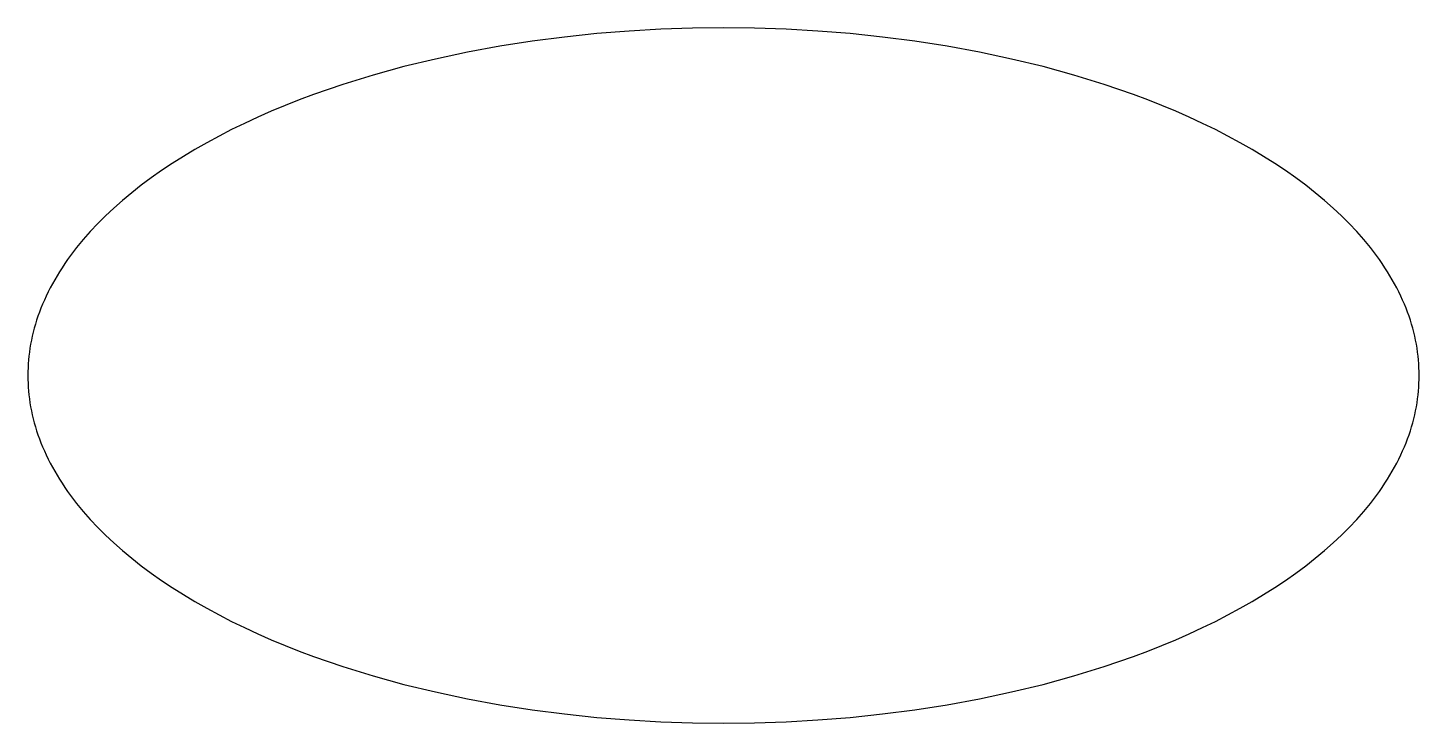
# Model space of a CAD drawing. Extents: x 0 to 40, y 0 to 20.
import ezdxf

# ---------------------------------------------------------------- set-up
doc = ezdxf.new("R2010")
doc.units = 0
doc.layers.add('DEFAULT', color=18, linetype='CONTINUOUS')

msp = doc.modelspace()

# ---------------------------------------------------------------- linework, layer by layer
at = {"layer": 'DEFAULT'}
msp.add_lwpolyline([(0, 10), (0.001, 9.889), (0.005, 9.778), (0.011, 9.666), (0.02, 9.554), (0.031, 9.442), (0.045, 9.329), (0.062, 9.215), (0.081, 9.101), (0.103, 8.987), (0.127, 8.873), (0.155, 8.758), (0.185, 8.643), (0.218, 8.528), (0.254, 8.412), (0.292, 8.296), (0.334, 8.18), (0.378, 8.064), (0.426, 7.948), (0.476, 7.831), (0.529, 7.715), (0.585, 7.598), (0.645, 7.482), (0.707, 7.365), (0.772, 7.248), (0.84, 7.132), (0.912, 7.015), (0.986, 6.899), (1.063, 6.783), (1.144, 6.666), (1.228, 6.55), (1.314, 6.435), (1.404, 6.319), (1.593, 6.089), (1.795, 5.86), (2.008, 5.633), (2.234, 5.407), (2.473, 5.184), (2.723, 4.962), (2.986, 4.744), (3.26, 4.528), (3.546, 4.315), (3.844, 4.105), (4.153, 3.899), (4.473, 3.697), (4.804, 3.499), (5.145, 3.304), (5.497, 3.114), (5.858, 2.929), (6.229, 2.748), (6.609, 2.573), (6.997, 2.402), (7.394, 2.236), (7.799, 2.076), (8.211, 1.922), (9.056, 1.63), (9.925, 1.362), (10.814, 1.117), (11.72, 0.897), (12.638, 0.702), (13.565, 0.532), (14.497, 0.386), (15.43, 0.265), (16.361, 0.167), (17.286, 0.092), (18.203, 0.04), (19.108, 0.01), (20, 0), (20.892, 0.01), (21.797, 0.04), (22.714, 0.092), (23.639, 0.167), (24.57, 0.265), (25.503, 0.386), (26.435, 0.532), (27.362, 0.702), (28.28, 0.897), (29.186, 1.117), (30.075, 1.362), (30.944, 1.63), (31.789, 1.922), (32.201, 2.076), (32.606, 2.236), (33.003, 2.402), (33.391, 2.573), (33.771, 2.748), (34.142, 2.929), (34.503, 3.114), (34.855, 3.304), (35.196, 3.499), (35.527, 3.697), (35.847, 3.899), (36.156, 4.105), (36.454, 4.315), (36.74, 4.528), (37.014, 4.744), (37.277, 4.962), (37.527, 5.184), (37.766, 5.407), (37.992, 5.633), (38.205, 5.86), (38.407, 6.089), (38.596, 6.319), (38.686, 6.435), (38.772, 6.55), (38.856, 6.666), (38.937, 6.783), (39.014, 6.899), (39.088, 7.015), (39.16, 7.132), (39.228, 7.248), (39.293, 7.365), (39.355, 7.482), (39.415, 7.598), (39.471, 7.715), (39.524, 7.831), (39.574, 7.948), (39.622, 8.064), (39.666, 8.18), (39.708, 8.296), (39.746, 8.412), (39.782, 8.528), (39.815, 8.643), (39.845, 8.758), (39.873, 8.873), (39.897, 8.987), (39.919, 9.101), (39.938, 9.215), (39.955, 9.329), (39.969, 9.442), (39.98, 9.554), (39.989, 9.666), (39.995, 9.778), (39.999, 9.889), (40, 10), (39.999, 10.111), (39.995, 10.222), (39.989, 10.334), (39.98, 10.446), (39.969, 10.558), (39.955, 10.671), (39.938, 10.785), (39.919, 10.899), (39.897, 11.013), (39.873, 11.127), (39.845, 11.242), (39.815, 11.357), (39.782, 11.472), (39.746, 11.588), (39.708, 11.704), (39.666, 11.82), (39.622, 11.936), (39.574, 12.052), (39.524, 12.169), (39.471, 12.285), (39.415, 12.402), (39.355, 12.518), (39.293, 12.635), (39.228, 12.752), (39.16, 12.868), (39.088, 12.985), (39.014, 13.101), (38.937, 13.217), (38.856, 13.334), (38.772, 13.45), (38.686, 13.565), (38.596, 13.681), (38.407, 13.911), (38.205, 14.14), (37.992, 14.367), (37.766, 14.593), (37.527, 14.816), (37.277, 15.038), (37.014, 15.256), (36.74, 15.472), (36.454, 15.685), (36.156, 15.895), (35.847, 16.101), (35.527, 16.303), (35.196, 16.501), (34.855, 16.696), (34.503, 16.886), (34.142, 17.071), (33.771, 17.252), (33.391, 17.427), (33.003, 17.598), (32.606, 17.764), (32.201, 17.924), (31.789, 18.078), (30.944, 18.37), (30.075, 18.638), (29.186, 18.883), (28.28, 19.103), (27.362, 19.298), (26.435, 19.468), (25.503, 19.614), (24.57, 19.735), (23.639, 19.833), (22.714, 19.908), (21.797, 19.96), (20.892, 19.99), (20, 20), (19.108, 19.99), (18.203, 19.96), (17.286, 19.908), (16.361, 19.833), (15.43, 19.735), (14.497, 19.614), (13.565, 19.468), (12.638, 19.298), (11.72, 19.103), (10.814, 18.883), (9.925, 18.638), (9.056, 18.37), (8.211, 18.078), (7.799, 17.924), (7.394, 17.764), (6.997, 17.598), (6.609, 17.427), (6.229, 17.252), (5.858, 17.071), (5.497, 16.886), (5.145, 16.696), (4.804, 16.501), (4.473, 16.303), (4.153, 16.101), (3.844, 15.895), (3.546, 15.685), (3.26, 15.472), (2.986, 15.256), (2.723, 15.038), (2.473, 14.816), (2.234, 14.593), (2.008, 14.367), (1.795, 14.14), (1.593, 13.911), (1.404, 13.681), (1.314, 13.565), (1.228, 13.45), (1.144, 13.334), (1.063, 13.217), (0.986, 13.101), (0.912, 12.985), (0.84, 12.868), (0.772, 12.752), (0.707, 12.635), (0.645, 12.518), (0.585, 12.402), (0.529, 12.285), (0.476, 12.169), (0.426, 12.052), (0.378, 11.936), (0.334, 11.82), (0.292, 11.704), (0.254, 11.588), (0.218, 11.472), (0.185, 11.357), (0.155, 11.242), (0.127, 11.127), (0.103, 11.013), (0.081, 10.899), (0.062, 10.785), (0.045, 10.671), (0.031, 10.558), (0.02, 10.446), (0.011, 10.334), (0.005, 10.222), (0.001, 10.111)], close=True, dxfattribs=at)

doc.saveas('drawing.dxf')
